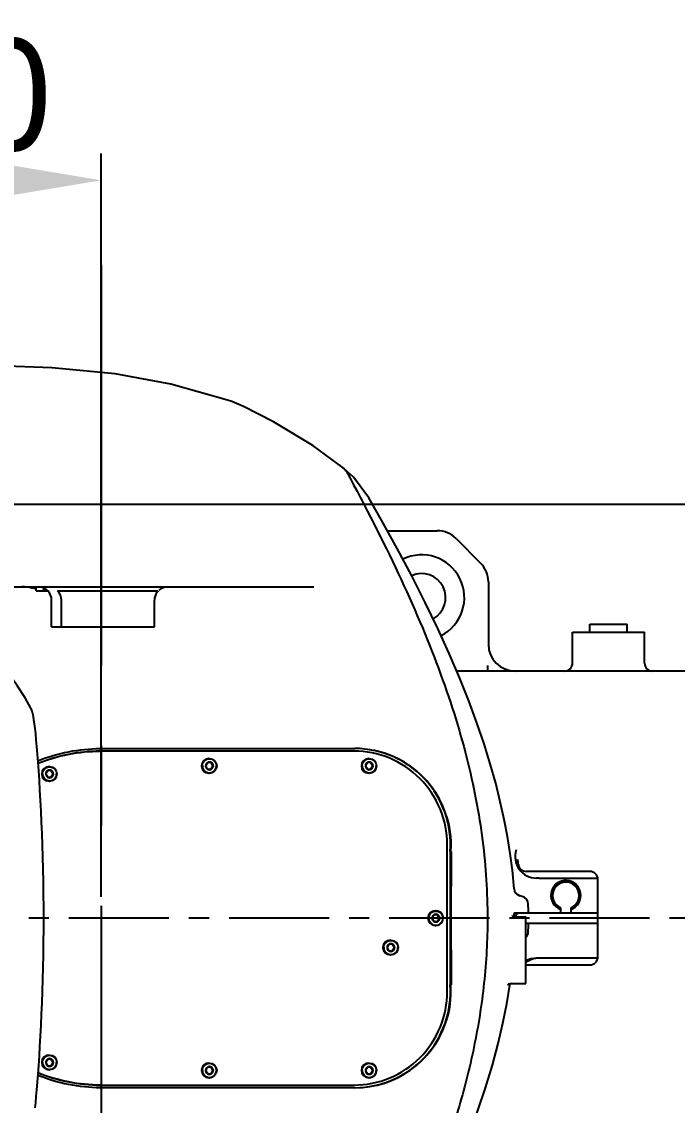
# Model space of a CAD drawing. Header units: millimetres. Extents: x 5828 to 6704, y 123 to 421.
# Drawn here: x 6441.2 to 6453.48, y 174.29 to 194.57 of the extents above; entities that cross this region are included whole.
import ezdxf

# ---------------------------------------------------------------- set-up
doc = ezdxf.new("R2010")
doc.units = ezdxf.units.MM
doc.linetypes.add('BANKLINE1', pattern=[5.5, 4, -1.5])
doc.linetypes.add('CENTER', pattern=[0.6, 0.375, -0.075, 0.075, -0.075])
for name, color, linetype in [('00_COMPONENTS', 7, 'BANKLINE1'), ('DIM', 7, 'Continuous'), ('外形图', 7, 'Continuous')]:
    doc.layers.add(name, color=color, linetype=linetype)
doc.styles.add('微软雅黑', font='msyh.ttc', dxfattribs={"height": 2.1})
doc.dimstyles.new('尺寸标注_1_20比例', dxfattribs={"dimtxt": 2.1, "dimasz": 1.7, "dimexe": 0.5, "dimexo": 0.4, "dimgap": 0.5, "dimtad": 1, "dimdec": 1, "dimlfac": 20, "dimdsep": 46, "dimtxsty": '微软雅黑', "dimcen": 0.09, "dimadec": 0, "dimazin": 0, "dimtp": 0.01, "dimtm": 0.01, "dimtfac": 1, "dimtdec": 1, "dimtofl": 0, "dimtmove": 0, "dimatfit": 3, "dimfxl": 1, "dimtolj": 1, "dimarcsym": 0})

# ---------------------------------------------------------------- blocks, each defined once
blk = doc.blocks.new('*D1357')
at = {"layer": 'Defpoints', "color": 0}
for p in [(6436.191, 191.603), (6436.191, 179.542), (6442.691, 177.792)]:
    blk.add_point(p, dxfattribs=at)
at = {"layer": 'DIM', "color": 0, "linetype": 'ByBlock', "lineweight": -2, "ltscale": 20}
for p, q in [((6436.191, 179.942), (6436.191, 192.103)), ((6442.691, 178.192), (6442.691, 192.103)), ((6440.991, 191.603), (6437.891, 191.603))]:
    blk.add_line(p, q, dxfattribs=at)
at = {"layer": 'DIM', "color": 0}
for points in [[(6437.891, 191.886), (6437.891, 191.32), (6436.191, 191.603)], [(6440.991, 191.32), (6440.991, 191.886), (6442.691, 191.603)]]:
    blk.add_solid(points, dxfattribs=at)
at = {"layer": 'DIM', "color": 0, "insert": (6439.441, 193.194), "char_height": 2.1, "attachment_point": 5, "style": '微软雅黑'}
blk.add_mtext('\\A1;\\A1;130', dxfattribs=at)
blk = doc.blocks.new('*D1365')
at = {"layer": 'Defpoints', "color": 0}
for p in [(6440.441, 185.542), (6440.441, 170.042), (6460.253, 170.042)]:
    blk.add_point(p, dxfattribs=at)
at = {"layer": 'DIM', "color": 0, "lineweight": -2}
for p, q in [((6440.841, 185.542), (6460.753, 185.542)), ((6460.253, 183.842), (6460.253, 171.742)), ((6440.841, 170.042), (6460.753, 170.042))]:
    blk.add_line(p, q, dxfattribs=at)
at = {"layer": 'DIM', "color": 0}
for points in [[(6460.536, 183.842), (6459.97, 183.842), (6460.253, 185.542)], [(6459.97, 171.742), (6460.536, 171.742), (6460.253, 170.042)]]:
    blk.add_solid(points, dxfattribs=at)
at = {"layer": 'DIM', "color": 0, "insert": (6458.662, 177.792), "char_height": 2.1, "attachment_point": 5, "rotation": 90, "style": '微软雅黑'}
blk.add_mtext('\\A1;310', dxfattribs=at)

msp = doc.modelspace()

# ---------------------------------------------------------------- linework, layer by layer
at = {"layer": '00_COMPONENTS', "linetype": 'CENTER', "ltscale": 20}
msp.add_line((6442.6911, 190.0221), (6442.6911, 165.5803), dxfattribs=at)
at = {"layer": '00_COMPONENTS', "linetype": 'CENTER', "ltscale": 5}
msp.add_line((6455.9597, 177.7918), (6394.7489, 177.7918), dxfattribs=at)
at = {"layer": '00_COMPONENTS', "linetype": 'ByBlock', "ltscale": 20}
for radius, start, end in [(0.2789, 291.01383, 248.98617), (0.25, 293.57818, 246.42182)]:
    msp.add_arc((6451.3912, 178.2171), radius, start, end, dxfattribs=at)
at = {"layer": '外形图', "linetype": 'Continuous'}
for p, q in [((6445.0544, 187.4899), (6445.0537, 187.4901)), ((6445.3583, 187.3681), (6445.3569, 187.3688)), ((6445.9197, 187.0848), (6445.3569, 187.3688)), ((6447.1502, 186.2764), (6447.1627, 186.2666)), ((6447.2399, 186.2051), (6447.2436, 186.2021)), ((6447.4123, 186.0481), (6447.2399, 186.2051)), ((6447.7017, 185.6611), (6447.4123, 186.0481)), ((6447.7015, 185.6613), (6447.7016, 185.6611)), ((6448.0503, 185.0422), (6448.984, 185.0422)), ((6449.3376, 184.8958), (6449.7947, 184.4386)), ((6440.1606, 183.9922), (6446.6704, 183.9922)), ((6441.4747, 183.9172), (6441.4747, 183.9922)), ((6449.9412, 184.0851), (6449.9412, 182.9172)), ((6441.4747, 183.9172), (6441.6871, 183.9172)), ((6441.6149, 183.9172), (6441.6149, 183.9674)), ((6441.6801, 183.9148), (6441.6699, 183.9167)), ((6441.6902, 183.9129), (6441.6801, 183.9148)), ((6441.874, 183.9172), (6443.7577, 183.9172)), ((6441.7629, 183.2422), (6441.7629, 183.7422)), ((6441.9475, 183.2422), (6441.9475, 183.7422)), ((6443.6858, 183.2422), (6443.6858, 183.7422)), ((6441.763, 183.2422), (6443.6873, 183.2422)), ((6451.8412, 183.2922), (6452.5412, 183.2922)), ((6451.8412, 183.1422), (6451.8412, 183.2922)), ((6452.5412, 183.1422), (6452.5412, 183.2922)), ((6451.5162, 183.1422), (6452.8662, 183.1422)), ((6451.5162, 182.5672), (6451.5162, 183.1422)), ((6452.8662, 182.5672), (6452.8662, 183.1422)), ((6453.9412, 182.4172), (6449.3472, 182.4172)), ((6449.9241, 182.5232), (6449.9241, 182.4172)), ((6441.3726, 181.7241), (6441.3725, 181.7243)), ((6442.6911, 180.9672), (6447.441, 180.9672)), ((6442.6864, 180.9172), (6442.6777, 180.9171)), ((6447.4248, 180.9172), (6442.6864, 180.9172)), ((6444.7064, 180.7797), (6444.7166, 180.7797)), ((6447.6992, 180.7797), (6447.7093, 180.7797)), ((6441.76, 180.5543), (6441.6884, 180.5543)), ((6441.7137, 180.6297), (6441.7238, 180.6297)), ((6441.7912, 180.4921), (6441.7554, 180.5543)), ((6444.7527, 180.7043), (6444.6811, 180.7043)), ((6444.6811, 180.58), (6444.7527, 180.58)), ((6444.784, 180.6422), (6444.7482, 180.7043)), ((6444.7482, 180.58), (6444.784, 180.6422)), ((6444.7885, 180.6422), (6444.784, 180.6422)), ((6447.7454, 180.7043), (6447.6739, 180.7043)), ((6447.6739, 180.58), (6447.7454, 180.58)), ((6447.7767, 180.6422), (6447.7409, 180.7043)), ((6447.7409, 180.58), (6447.7767, 180.6422)), ((6447.7812, 180.6422), (6447.7767, 180.6422)), ((6441.6884, 180.43), (6441.76, 180.43)), ((6441.7137, 180.3546), (6441.7238, 180.3546)), ((6441.7554, 180.43), (6441.7912, 180.4921)), ((6441.7958, 180.4921), (6441.7912, 180.4921)), ((6444.7064, 180.5046), (6444.7166, 180.5046)), ((6447.6992, 180.5046), (6447.7093, 180.5046)), ((6449.1706, 176.4171), (6449.1706, 179.1671)), ((6449.2405, 179.167), (6449.2268, 179.042)), ((6451.8412, 178.6671), (6450.6504, 178.6671)), ((6450.8859, 178.5421), (6450.8412, 178.5421)), ((6450.8859, 178.5421), (6451.9891, 178.5421)), ((6451.9912, 177.0671), (6451.9912, 178.5171)), ((6450.5273, 178.2087), (6450.4689, 178.2394)), ((6450.5757, 178.1957), (6450.5273, 178.2087)), ((6448.9462, 177.9296), (6448.9563, 177.9296)), ((6450.4416, 177.8921), (6451.9912, 177.8921)), ((6451.2912, 177.988), (6451.2912, 177.8921)), ((6451.4912, 177.8921), (6451.4912, 177.988)), ((6448.9924, 177.8543), (6448.9208, 177.8543)), ((6448.9208, 177.73), (6448.9924, 177.73)), ((6449.0237, 177.7921), (6448.9879, 177.8543)), ((6448.9879, 177.73), (6449.0237, 177.7921)), ((6449.0282, 177.7921), (6449.0237, 177.7921)), ((6450.3924, 177.8355), (6450.3895, 177.8402)), ((6450.4251, 177.8346), (6450.4252, 177.84)), ((6450.4296, 177.8171), (6450.6412, 177.8171)), ((6450.6412, 176.5671), (6450.6412, 177.8171)), ((6451.9912, 177.6921), (6450.6452, 177.6921)), ((6448.9462, 177.6546), (6448.9563, 177.6546)), ((6448.1503, 177.3042), (6448.0787, 177.3042)), ((6448.104, 177.3796), (6448.1141, 177.3796)), ((6448.1815, 177.2421), (6448.1457, 177.3042)), ((6448.0787, 177.18), (6448.1503, 177.18)), ((6448.104, 177.1046), (6448.1141, 177.1046)), ((6448.1457, 177.18), (6448.1815, 177.2421)), ((6448.1861, 177.2421), (6448.1815, 177.2421)), ((6450.6504, 176.9171), (6451.8412, 176.9171)), ((6450.8859, 177.0421), (6450.8412, 177.0421)), ((6451.9891, 177.0421), (6450.8859, 177.0421)), ((6449.2405, 176.4173), (6449.2312, 176.5423)), ((6450.2859, 176.1908), (6450.3437, 176.537)), ((6450.3233, 176.5594), (6450.3493, 176.5671)), ((6450.3437, 176.537), (6450.3477, 176.5673)), ((6450.3493, 176.5671), (6450.6412, 176.5671)), ((6441.76, 175.1542), (6441.6884, 175.1542)), ((6441.7137, 175.2296), (6441.7238, 175.2296)), ((6441.7912, 175.0921), (6441.7554, 175.1542)), ((6441.7554, 175.0299), (6441.7912, 175.0921)), ((6441.7958, 175.0921), (6441.7912, 175.0921)), ((6444.7064, 175.0796), (6444.7166, 175.0796)), ((6447.6992, 175.0796), (6447.7093, 175.0796)), ((6441.6884, 175.0299), (6441.76, 175.0299)), ((6441.7137, 174.9546), (6441.7238, 174.9546)), ((6444.7527, 175.0042), (6444.6811, 175.0042)), ((6444.6811, 174.8799), (6444.7527, 174.8799)), ((6444.784, 174.9421), (6444.7482, 175.0042)), ((6444.7482, 174.8799), (6444.784, 174.9421)), ((6444.7885, 174.9421), (6444.784, 174.9421)), ((6447.7454, 175.0042), (6447.6739, 175.0042)), ((6447.6739, 174.8799), (6447.7454, 174.8799)), ((6447.7767, 174.9421), (6447.7409, 175.0042)), ((6447.7409, 174.8799), (6447.7767, 174.9421)), ((6447.7812, 174.9421), (6447.7767, 174.9421)), ((6442.6777, 174.6671), (6442.6864, 174.6671)), ((6442.6864, 174.6671), (6447.4248, 174.6671)), ((6444.7064, 174.8046), (6444.7166, 174.8046)), ((6447.6992, 174.8046), (6447.7093, 174.8046)), ((6447.441, 174.6171), (6442.6911, 174.6171))]:
    msp.add_line(p, q, dxfattribs=at)
for points in [[(6445.0544, 187.4899), (6443.9955, 187.7888), (6442.9509, 187.9789), (6441.7656, 188.0955), (6440.4096, 188.1436), (6438.9642, 188.1411)], [(6445.3583, 187.3682), (6445.1396, 187.4596), (6445.0537, 187.4902)], [(6447.2436, 186.2021), (6446.6527, 186.6387), (6445.9197, 187.0848)], [(6450.4218, 178.3417), (6450.3905, 178.6878), (6450.3502, 179.0028), (6450.2995, 179.318), (6450.2378, 179.6396), (6450.1641, 179.9717), (6450.0773, 180.3172), (6449.976, 180.6777), (6449.8591, 181.0545), (6449.725, 181.4489), (6449.5723, 181.862), (6449.3996, 182.2947), (6449.2064, 182.7462), (6448.9926, 183.2151), (6448.7584, 183.7001), (6448.5044, 184.2), (6448.2316, 184.7137), (6447.9411, 185.24), (6447.7016, 185.6613)], [(6441.3726, 181.7241), (6441.2667, 181.9131), (6441.1253, 182.1349), (6440.9714, 182.3517), (6440.7864, 182.587), (6440.5963, 182.8052)], [(6441.6157, 177.7921), (6441.6151, 177.9936), (6441.6129, 178.2384), (6441.6091, 178.4771), (6441.604, 178.7099), (6441.5978, 178.9372), (6441.5907, 179.159), (6441.5827, 179.3759), (6441.5741, 179.5881), (6441.5648, 179.7954), (6441.555, 179.9966), (6441.5446, 180.1899), (6441.5337, 180.3739), (6441.5224, 180.5481), (6441.5109, 180.7117), (6441.4993, 180.8636), (6441.4878, 181.0029), (6441.4763, 181.1289), (6441.465, 181.2413), (6441.4539, 181.3404), (6441.4429, 181.4266), (6441.4321, 181.5007), (6441.4212, 181.5636), (6441.4098, 181.6171), (6441.3967, 181.6651), (6441.3768, 181.7158), (6441.3725, 181.7243)], [(6441.4538, 174.2433), (6441.465, 174.3423), (6441.4763, 174.4546), (6441.4877, 174.5805), (6441.4992, 174.7196), (6441.5108, 174.8713), (6441.5223, 175.0347), (6441.5336, 175.2087), (6441.5445, 175.3926), (6441.5549, 175.5857), (6441.5647, 175.7867), (6441.574, 175.9938), (6441.5826, 176.2058), (6441.5906, 176.4226), (6441.5978, 176.6442), (6441.6039, 176.8712), (6441.609, 177.1038), (6441.6128, 177.3423), (6441.6151, 177.5868), (6441.6157, 177.7921)], [(6450.4296, 177.8171), (6450.4066, 177.823), (6450.3924, 177.8355)], [(6450.3112, 176.5482), (6450.3102, 176.5457), (6450.3122, 176.5489), (6450.3233, 176.5594)], [(6449.3665, 173.2098), (6449.5653, 173.7042), (6449.7384, 174.1734), (6449.8876, 174.6185), (6450.0151, 175.0412), (6450.1228, 175.4431), (6450.2127, 175.8262), (6450.2859, 176.1908)]]:
    msp.add_lwpolyline(points, dxfattribs=at)
for centre in [(6444.7167, 180.6423), (6447.7095, 180.6423), (6441.724, 180.4923), (6448.1143, 177.2423), (6441.724, 175.0923), (6444.7167, 174.9423), (6447.7095, 174.9423)]:
    msp.add_circle(centre, 0.1373, dxfattribs=at)
for centre, radius, start, end in [((6442.1305, 179.8708), 8.1381, 51.15592, 51.80479), ((6447.1119, 186.0566), 0.196, 49.01022, 51.15893), ((6447.1139, 186.0588), 0.1929, 28.41041, 49.04176), ((6448.984, 184.5422), 0.5, 45, 90), ((6448.6912, 183.7922), 0.8, 297.01084, 116.07753), ((6449.4412, 184.0851), 0.5, 0, 45), ((6448.6912, 183.7922), 0.45, 298.41653, 114.58101), ((6441.5129, 183.7422), 0.25, 0, 90), ((6443.9373, 183.7422), 0.25, 90, 131.68292), ((6443.9356, 183.7419), 0.2498, 161.53541, 179.93213), ((6443.9365, 183.7411), 0.2509, 145.17637, 161.42753), ((6443.9376, 183.7402), 0.2524, 141.76497, 145.14903), ((6443.9365, 183.7411), 0.2509, 135.43098, 141.77181), ((6450.4412, 182.9172), 0.5, 180, 270), ((6451.3662, 182.5672), 0.15, 270, 0), ((6453.0162, 182.5672), 0.15, 180, 270), ((6442.6911, 177.8095), 3.1576, 90.00002, 90.32151), ((6447.4329, 179.1688), 1.7983, 355.96036, 89.74614), ((6447.4405, 179.1673), 1.7998, 19.1584, 89.98384), ((6444.7066, 180.6423), 0.1373, 90.07486, 269.92514), ((6447.6994, 180.6423), 0.1373, 90.07486, 269.92514), ((6441.7139, 180.4923), 0.1373, 90.07486, 269.92514), ((6443.3537, 179.5538), 1.9427, 149.00299, 151.11796), ((6441.7242, 180.4925), 0.0714, 300.09544, 239.90903), ((6443.461, 181.4926), 1.9427, 208.88204, 210.99701), ((6446.3464, 179.7038), 1.9427, 149.00299, 151.11796), ((6446.3464, 181.5805), 1.9427, 208.88204, 210.99701), ((6444.7169, 180.6425), 0.0714, 300.09544, 239.90903), ((6444.7169, 180.6418), 0.0714, 239.93454, 300.06994), ((6446.4538, 181.6426), 1.9427, 208.88204, 210.99701), ((6446.4538, 179.6417), 1.9427, 149.00299, 151.11796), ((6449.3391, 179.7038), 1.9427, 149.00299, 151.11796), ((6449.3391, 181.5805), 1.9427, 208.88204, 210.99701), ((6447.7096, 180.6425), 0.0714, 300.09544, 239.90903), ((6447.7096, 180.6418), 0.0714, 239.93454, 300.06994), ((6449.4465, 181.6426), 1.9427, 208.88204, 210.99701), ((6449.4465, 179.6417), 1.9427, 149.00299, 151.11796), ((6443.3537, 181.4305), 1.9427, 208.88204, 210.99701), ((6441.7242, 180.4918), 0.0714, 239.93454, 300.06994), ((6443.461, 179.4917), 1.9427, 149.00299, 151.11796), ((6450.8412, 178.9421), 0.4, 161.46545, 270), ((6442.6911, 177.7921), 7.8751, 7.3382, 7.98841), ((6450.6504, 178.8171), 0.15, 187.3382, 270), ((6451.3912, 178.2171), 0.2789, 21.01383, 248.98617), ((6451.8412, 178.5171), 0.15, 0, 90), ((6450.5715, 178.3521), 0.15, 183.99111, 254.99133), ((6451.3912, 178.2171), 0.25, 23.57818, 246.42182), ((6450.5369, 178.0508), 0.15, 1.88845, 75), ((6451.3912, 178.2171), 0.2789, 291.01383, 338.98617), ((6451.3912, 178.2171), 0.25, 293.57818, 336.42182), ((6448.9463, 177.7923), 0.1373, 90.07486, 180.0746), ((6448.9564, 177.7923), 0.1373, 359.9254, 180.0746), ((6442.6911, 177.7921), 8.0001, 0.71622, 1.88845), ((6448.9463, 177.7919), 0.1373, 179.9254, 269.92514), ((6448.9564, 177.7919), 0.1373, 179.9254, 0.0746), ((6450.5861, 176.8538), 1.9427, 149.00299, 151.11796), ((6450.5861, 178.7305), 1.9427, 208.88204, 210.99701), ((6448.9566, 177.7924), 0.0714, 359.9745, 180.0255), ((6448.9566, 177.7918), 0.0714, 179.97449, 0.0255), ((6450.6935, 178.7926), 1.9427, 208.88204, 210.99701), ((6450.6935, 176.7916), 1.9427, 149.00299, 151.11796), ((6454.6668, 177.7953), 4.2418, 179.4693, 179.68185), ((6450.5412, 177.7921), 0.1, 112.5, 165.26047), ((6442.6911, 177.7921), 8.0001, 358.11155, 359.28378), ((6450.5369, 177.5334), 0.15, 315.01694, 358.11155), ((6448.1042, 177.2423), 0.1373, 90.07486, 269.92514), ((6449.744, 176.3038), 1.9427, 149.00299, 151.11796), ((6448.1145, 177.2424), 0.0714, 300.09544, 239.90903), ((6449.8513, 178.2426), 1.9427, 208.88204, 210.99701), ((6449.744, 178.1804), 1.9427, 208.88204, 210.99701), ((6448.1145, 177.2418), 0.0714, 239.93454, 300.06994), ((6449.8513, 176.2416), 1.9427, 149.00299, 151.11796), ((6450.8412, 176.6421), 0.4, 90, 120.07035), ((6450.8859, 176.6421), 0.4, 90, 127.72104), ((6451.8412, 177.0671), 0.15, 270, 0), ((6447.433, 176.4154), 1.7983, 270.25297, 4.03477), ((6447.4405, 176.4169), 1.7998, 270.01602, 340.84122), ((6441.7139, 175.0923), 0.1373, 90.07486, 269.92514), ((6443.3537, 174.1537), 1.9427, 149.00299, 151.11796), ((6443.3537, 176.0304), 1.9427, 208.88204, 210.99701), ((6441.7242, 175.0924), 0.0714, 300.09544, 239.90903), ((6443.461, 176.0926), 1.9427, 208.88204, 210.99701), ((6443.461, 174.0916), 1.9427, 149.00299, 151.11796), ((6444.7066, 174.9423), 0.1373, 90.07486, 269.92514), ((6447.6994, 174.9423), 0.1373, 90.07486, 269.92514), ((6441.7242, 175.0918), 0.0714, 239.93454, 300.06994), ((6446.3464, 174.0037), 1.9427, 149.00299, 151.11796), ((6446.3464, 175.8804), 1.9427, 208.88204, 210.99701), ((6444.7169, 174.9424), 0.0714, 300.09544, 239.90903), ((6444.7169, 174.9418), 0.0714, 239.93454, 300.06994), ((6446.4538, 175.9426), 1.9427, 208.88204, 210.99701), ((6446.4538, 173.9416), 1.9427, 149.00299, 151.11796), ((6449.3391, 174.0037), 1.9427, 149.00299, 151.11796), ((6449.3391, 175.8804), 1.9427, 208.88204, 210.99701), ((6447.7096, 174.9424), 0.0714, 300.09544, 239.90903), ((6447.7096, 174.9418), 0.0714, 239.93454, 300.06994), ((6449.4465, 175.9426), 1.9427, 208.88204, 210.99701), ((6449.4465, 173.9416), 1.9427, 149.00299, 151.11796), ((6442.6911, 177.7755), 3.1584, 269.67783, 269.99998)]:
    msp.add_arc(centre, radius, start, end, dxfattribs=at)
for points in [[(6447.2836, 186.1506), (6447.6399, 185.4908), (6448.2893, 184.2198), (6449.0448, 182.45), (6449.5696, 180.7896), (6449.8651, 179.2294), (6449.9234, 178.2597), (6449.9234, 177.7921)], [(6441.9475, 183.7422), (6441.9475, 183.8055), (6441.9188, 183.8725), (6441.874, 183.9172)], [(6441.5069, 180.738), (6441.8745, 180.8858), (6442.2771, 180.9649), (6442.6733, 180.9671)], [(6441.5103, 180.6898), (6441.8778, 180.8385), (6442.2812, 180.9172), (6442.6776, 180.9172)], [(6442.6777, 180.9171), (6442.2811, 180.916), (6441.8778, 180.8362), (6441.5106, 180.6864)], [(6449.2387, 179.048), (6449.2553, 179.2863), (6449.219, 179.5323), (6449.1406, 179.758)], [(6449.2309, 177.7921), (6449.2309, 178.2087), (6449.231, 178.6254), (6449.2312, 179.042)], [(6449.2411, 179.0422), (6449.2411, 178.6255), (6449.2404, 178.2088), (6449.2404, 177.7921)], [(6449.9234, 177.7921), (6449.9234, 177.5889), (6449.9124, 177.1829), (6449.8634, 176.574), (6449.783, 175.9688), (6449.673, 175.369), (6449.5356, 174.7768), (6449.3731, 174.1917), (6449.1877, 173.6135), (6449.0504, 173.232), (6448.9786, 173.0421)], [(6449.2312, 176.5421), (6449.231, 176.9588), (6449.2309, 177.3754), (6449.2309, 177.7921)], [(6449.2404, 177.7921), (6449.2404, 177.3754), (6449.2411, 176.9587), (6449.2411, 176.542)], [(6449.1406, 175.8262), (6449.2195, 176.0533), (6449.2529, 176.3013), (6449.2361, 176.5411)], [(6442.6733, 174.6171), (6442.2771, 174.6194), (6441.8746, 174.6984), (6441.5071, 174.8462)], [(6442.6776, 174.6671), (6442.2812, 174.6671), (6441.8778, 174.7457), (6441.5103, 174.8944)], [(6441.5106, 174.8979), (6441.8778, 174.748), (6442.2811, 174.6682), (6442.6777, 174.6671)]]:
    msp.add_open_spline(points, degree=3, dxfattribs=at)
for points, knots in [([(6441.4733, 183.9552), (6441.4464, 183.9604), (6441.3584, 183.9766), (6441.2694, 183.9922), (6441.2072, 183.9922)], [0, 0, 0, 0, 0.3062135, 1, 1, 1, 1]), ([(6444.5847, 180.6422), (6444.5847, 180.6594), (6444.5916, 180.6942), (6444.621, 180.7383), (6444.665, 180.7678), (6444.7169, 180.7781), (6444.7688, 180.7678), (6444.8128, 180.7383), (6444.8422, 180.6942), (6444.8491, 180.6594), (6444.8491, 180.6422)], [0, 0, 0, 0, 0.1251401, 0.2501991, 0.3751408, 0.5, 0.6248592, 0.7498009, 0.8748599, 1, 1, 1, 1]), ([(6449.1706, 179.1671), (6449.1706, 179.3947), (6449.0798, 179.8547), (6448.6915, 180.4364), (6448.1112, 180.826), (6447.6519, 180.9172), (6447.4248, 180.9172)], [0, 0, 0, 0, 0.2502805, 0.5003983, 0.7502828, 1, 1, 1, 1]), ([(6447.5775, 180.6422), (6447.5775, 180.6594), (6447.5843, 180.6942), (6447.6137, 180.7383), (6447.6577, 180.7678), (6447.7096, 180.7781), (6447.7616, 180.7678), (6447.8056, 180.7383), (6447.8349, 180.6942), (6447.8418, 180.6594), (6447.8418, 180.6422)], [0, 0, 0, 0, 0.1251401, 0.2501991, 0.3751408, 0.5, 0.6248592, 0.7498009, 0.8748599, 1, 1, 1, 1]), ([(6441.592, 180.4921), (6441.592, 180.5094), (6441.5989, 180.5442), (6441.6283, 180.5882), (6441.6723, 180.6178), (6441.7242, 180.6281), (6441.7761, 180.6178), (6441.8201, 180.5882), (6441.8495, 180.5442), (6441.8564, 180.5094), (6441.8564, 180.4921)], [0, 0, 0, 0, 0.1251401, 0.2501991, 0.3751408, 0.5, 0.6248592, 0.7498009, 0.8748599, 1, 1, 1, 1]), ([(6444.5847, 180.6422), (6444.5847, 180.6249), (6444.5916, 180.5901), (6444.621, 180.5461), (6444.665, 180.5166), (6444.7169, 180.5062), (6444.7688, 180.5166), (6444.8128, 180.5461), (6444.8422, 180.5901), (6444.8491, 180.6249), (6444.8491, 180.6422)], [0, 0, 0, 0, 0.1251401, 0.2501991, 0.3751408, 0.5, 0.6248592, 0.7498009, 0.8748599, 1, 1, 1, 1]), ([(6447.5775, 180.6422), (6447.5775, 180.6249), (6447.5843, 180.5901), (6447.6137, 180.5461), (6447.6577, 180.5166), (6447.7096, 180.5062), (6447.7616, 180.5166), (6447.8056, 180.5461), (6447.8349, 180.5901), (6447.8418, 180.6249), (6447.8418, 180.6422)], [0, 0, 0, 0, 0.1251401, 0.2501991, 0.3751408, 0.5, 0.6248592, 0.7498009, 0.8748599, 1, 1, 1, 1]), ([(6441.592, 180.4921), (6441.592, 180.4749), (6441.5989, 180.4401), (6441.6283, 180.396), (6441.6723, 180.3665), (6441.7242, 180.3562), (6441.7761, 180.3665), (6441.8201, 180.396), (6441.8495, 180.4401), (6441.8564, 180.4749), (6441.8564, 180.4921)], [0, 0, 0, 0, 0.1251401, 0.2501991, 0.3751408, 0.5, 0.6248592, 0.7498009, 0.8748599, 1, 1, 1, 1]), ([(6448.8244, 177.7921), (6448.8244, 177.8093), (6448.8313, 177.8442), (6448.8607, 177.8882), (6448.9047, 177.9177), (6448.9566, 177.9281), (6449.0085, 177.9177), (6449.0525, 177.8882), (6449.0819, 177.8442), (6449.0888, 177.8093), (6449.0888, 177.7921)], [0, 0, 0, 0, 0.1251401, 0.2501991, 0.3751408, 0.5, 0.6248592, 0.7498009, 0.8748599, 1, 1, 1, 1]), ([(6450.4299, 177.8863), (6450.4311, 177.8881), (6450.4346, 177.8913), (6450.4393, 177.8921), (6450.4416, 177.8921)], [0, 0, 0, 0, 0.4839682, 1, 1, 1, 1]), ([(6448.8244, 177.7921), (6448.8244, 177.7749), (6448.8313, 177.7401), (6448.8607, 177.696), (6448.9047, 177.6665), (6448.9566, 177.6562), (6449.0085, 177.6665), (6449.0525, 177.696), (6449.0819, 177.7401), (6449.0888, 177.7749), (6449.0888, 177.7921)], [0, 0, 0, 0, 0.1251401, 0.2501991, 0.3751408, 0.5, 0.6248592, 0.7498009, 0.8748599, 1, 1, 1, 1]), ([(6450.4252, 177.84), (6450.4252, 177.8453), (6450.4253, 177.8551), (6450.4255, 177.8649), (6450.4257, 177.8694)], [0, 0, 0, 0, 0.5449669, 1, 1, 1, 1]), ([(6450.4257, 177.8694), (6450.4257, 177.8726), (6450.4263, 177.8785), (6450.4284, 177.8841), (6450.4299, 177.8863)], [0, 0, 0, 0, 0.5591814, 1, 1, 1, 1]), ([(6447.9823, 177.2421), (6447.9823, 177.2593), (6447.9892, 177.2942), (6448.0186, 177.3382), (6448.0626, 177.3677), (6448.1145, 177.3781), (6448.1664, 177.3677), (6448.2104, 177.3382), (6448.2398, 177.2942), (6448.2467, 177.2593), (6448.2467, 177.2421)], [0, 0, 0, 0, 0.1251401, 0.2501991, 0.3751408, 0.5, 0.6248592, 0.7498009, 0.8748599, 1, 1, 1, 1]), ([(6447.9823, 177.2421), (6447.9823, 177.2249), (6447.9892, 177.19), (6448.0186, 177.146), (6448.0626, 177.1165), (6448.1145, 177.1062), (6448.1664, 177.1165), (6448.2104, 177.146), (6448.2398, 177.19), (6448.2467, 177.2249), (6448.2467, 177.2421)], [0, 0, 0, 0, 0.1251401, 0.2501991, 0.3751408, 0.5, 0.6248592, 0.7498009, 0.8748599, 1, 1, 1, 1]), ([(6447.4248, 174.6671), (6447.6519, 174.6671), (6448.1112, 174.7582), (6448.6915, 175.1478), (6449.0798, 175.7295), (6449.1706, 176.1895), (6449.1706, 176.4171)], [0, 0, 0, 0, 0.2497172, 0.4996017, 0.7497195, 1, 1, 1, 1]), ([(6441.592, 175.0921), (6441.592, 175.1093), (6441.5989, 175.1441), (6441.6283, 175.1882), (6441.6723, 175.2177), (6441.7242, 175.228), (6441.7761, 175.2177), (6441.8201, 175.1882), (6441.8495, 175.1441), (6441.8564, 175.1093), (6441.8564, 175.0921)], [0, 0, 0, 0, 0.1251401, 0.2501991, 0.3751408, 0.5, 0.6248592, 0.7498009, 0.8748599, 1, 1, 1, 1]), ([(6441.592, 175.0921), (6441.592, 175.0748), (6441.5989, 175.04), (6441.6283, 174.996), (6441.6723, 174.9665), (6441.7242, 174.9561), (6441.7761, 174.9665), (6441.8201, 174.996), (6441.8495, 175.04), (6441.8564, 175.0748), (6441.8564, 175.0921)], [0, 0, 0, 0, 0.1251401, 0.2501991, 0.3751408, 0.5, 0.6248592, 0.7498009, 0.8748599, 1, 1, 1, 1]), ([(6444.5847, 174.9421), (6444.5847, 174.9593), (6444.5916, 174.9941), (6444.621, 175.0382), (6444.665, 175.0677), (6444.7169, 175.078), (6444.7688, 175.0677), (6444.8128, 175.0382), (6444.8422, 174.9941), (6444.8491, 174.9593), (6444.8491, 174.9421)], [0, 0, 0, 0, 0.1251401, 0.2501991, 0.3751408, 0.5, 0.6248592, 0.7498009, 0.8748599, 1, 1, 1, 1]), ([(6447.5775, 174.9421), (6447.5775, 174.9593), (6447.5843, 174.9941), (6447.6137, 175.0382), (6447.6577, 175.0677), (6447.7096, 175.078), (6447.7616, 175.0677), (6447.8056, 175.0382), (6447.8349, 174.9941), (6447.8418, 174.9593), (6447.8418, 174.9421)], [0, 0, 0, 0, 0.1251401, 0.2501991, 0.3751408, 0.5, 0.6248592, 0.7498009, 0.8748599, 1, 1, 1, 1]), ([(6444.5847, 174.9421), (6444.5847, 174.9248), (6444.5916, 174.89), (6444.621, 174.846), (6444.665, 174.8165), (6444.7169, 174.8061), (6444.7688, 174.8165), (6444.8128, 174.846), (6444.8422, 174.89), (6444.8491, 174.9248), (6444.8491, 174.9421)], [0, 0, 0, 0, 0.1251401, 0.2501991, 0.3751408, 0.5, 0.6248592, 0.7498009, 0.8748599, 1, 1, 1, 1]), ([(6447.5775, 174.9421), (6447.5775, 174.9248), (6447.5843, 174.89), (6447.6137, 174.846), (6447.6577, 174.8165), (6447.7096, 174.8061), (6447.7616, 174.8165), (6447.8056, 174.846), (6447.8349, 174.89), (6447.8418, 174.9248), (6447.8418, 174.9421)], [0, 0, 0, 0, 0.1251401, 0.2501991, 0.3751408, 0.5, 0.6248592, 0.7498009, 0.8748599, 1, 1, 1, 1])]:
    msp.add_open_spline(points, degree=3, knots=knots, dxfattribs=at)

# ---------------------------------------------------------------- dimensions: what is measured, and where the dimension line sits
at = {"layer": 'DIM', "linetype": 'ByBlock', "ltscale": 20}
dim = msp.add_linear_dim(base=(6436.191, 191.6032), p1=(6442.6911, 177.7918), p2=(6436.191, 179.5421), text='\\A1;130', dimstyle='尺寸标注_1_20比例', dxfattribs=at)
dim.commit()
dim.dimension.update_dxf_attribs({"geometry": '*D1357', "text_midpoint": (6439.441, 193.1938)})
at = {"layer": 'DIM'}
dim = msp.add_linear_dim(base=(6460.2529, 170.042), p1=(6440.441, 185.5422), p2=(6440.441, 170.042), angle=90, dimstyle='尺寸标注_1_20比例', dxfattribs=at)
dim.commit()
dim.dimension.update_dxf_attribs({"geometry": '*D1365', "text_midpoint": (6460.2529, 177.7921), "dimtype": 160})

doc.saveas('drawing.dxf')
